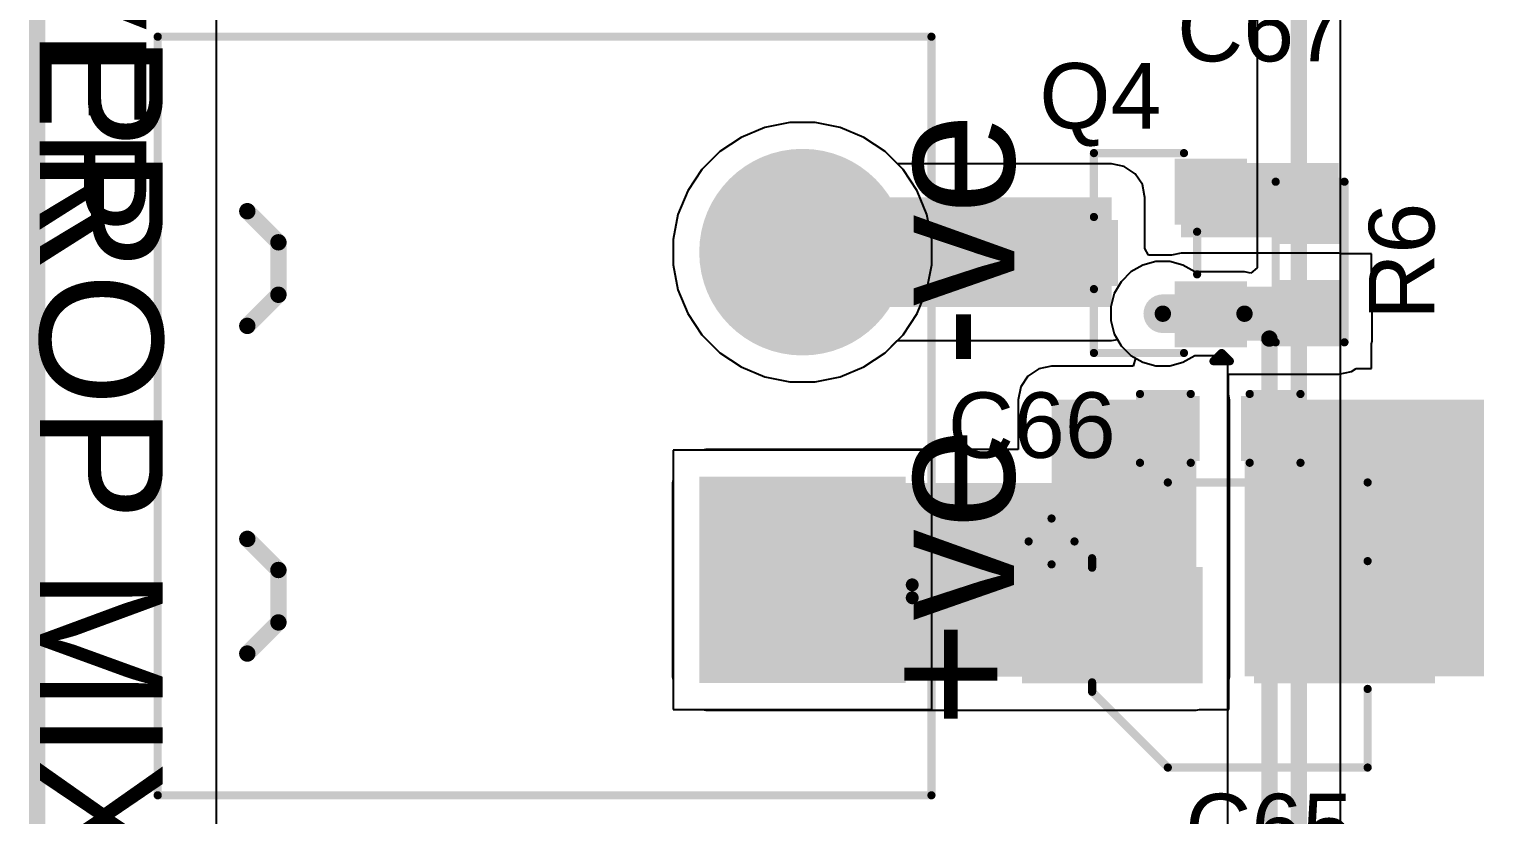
# Model space of a CAD drawing. Header units: millimetres. Extents: x 0 to 214, y 0 to 214.
# Drawn here: x -0.114 to 0.774, y 3.552 to 4.032 of the extents above; entities that cross this region are included whole.
import ezdxf

# ---------------------------------------------------------------- set-up
doc = ezdxf.new("R2010")
doc.units = ezdxf.units.MM
doc.header["$MEASUREMENT"] = 0
for name, color, linetype in [('BottomLayer', 5, 'Continuous'), ('BottomSolder', 6, 'Continuous'), ('Mechanical2', 216, 'Continuous'), ('MultiLayer', 9, 'Continuous'), ('PadHoleLayer', 156, 'Continuous'), ('TopLayer', 1, 'Continuous'), ('TopOverlay', 2, 'Continuous'), ('TopPaste', 8, 'Continuous'), ('TopSolder', 216, 'Continuous'), ('ViaHoleLayer', 16, 'Continuous')]:
    doc.layers.add(name, color=color, linetype=linetype)
doc.styles.add('Arial', font='', dxfattribs={"height": 0.2})
doc.styles.get('Arial').set_extended_font_data('Arial')

# ---------------------------------------------------------------- blocks, each defined once
blk = doc.blocks.new('RES_0603_97')
at = {"layer": 'TopLayer'}
for points in [[(-0.015, 0.0175), (-0.015, -0.0175), (-0.045, -0.0175), (-0.045, 0.0175)], [(0.045, 0.0175), (0.045, -0.0175), (0.015, -0.0175), (0.015, 0.0175)]]:
    blk.add_hatch(color=1, dxfattribs=at).paths.add_polyline_path(points)
at = {"layer": 'TopPaste'}
for points in [[(-0.015, 0.0175), (-0.015, -0.0175), (-0.045, -0.0175), (-0.045, 0.0175)], [(0.045, 0.0175), (0.045, -0.0175), (0.015, -0.0175), (0.015, 0.0175)]]:
    blk.add_hatch(color=8, dxfattribs=at).paths.add_polyline_path(points)
at = {"layer": 'TopSolder'}
for points in [[(-0.011, 0.0215), (-0.011, -0.0215), (-0.049, -0.0215), (-0.049, 0.0215)], [(0.049, 0.0215), (0.049, -0.0215), (0.011, -0.0215), (0.011, 0.0215)]]:
    blk.add_hatch(color=216, dxfattribs=at).paths.add_polyline_path(points)
at = {"layer": 'TopOverlay', "const_width": 0.005}
for points in [[(-0.049, 0.021), (-0.049, -0.021)], [(-0.049, 0.021), (0.049, 0.021)], [(0.049, 0.021), (0.049, -0.021)], [(-0.049, -0.021), (0.049, -0.021)]]:
    blk.add_lwpolyline(points, dxfattribs=at)
at = {"layer": 'TopOverlay', "const_width": 0.0025}
for points in [[(-0.05025, 0.021, 1), (-0.04775, 0.021, 1)], [(-0.05025, 0.021, 1), (-0.04775, 0.021, 1)], [(0.04775, 0.021, 1), (0.05025, 0.021, 1)], [(0.04775, 0.021, 1), (0.05025, 0.021, 1)], [(-0.05025, -0.021, 1), (-0.04775, -0.021, 1)], [(-0.05025, -0.021, 1), (-0.04775, -0.021, 1)], [(0.04775, -0.021, 1), (0.05025, -0.021, 1)], [(0.04775, -0.021, 1), (0.05025, -0.021, 1)]]:
    blk.add_lwpolyline(points, format="xyb", close=True, dxfattribs=at)
blk = doc.blocks.new('C__0603_104')
at = {"layer": 'TopLayer'}
for points in [[(-0.015, 0.0175), (-0.015, -0.0175), (-0.045, -0.0175), (-0.045, 0.0175)], [(0.045, 0.0175), (0.045, -0.0175), (0.015, -0.0175), (0.015, 0.0175)]]:
    blk.add_hatch(color=1, dxfattribs=at).paths.add_polyline_path(points)
at = {"layer": 'TopPaste'}
for points in [[(-0.015, 0.0175), (-0.015, -0.0175), (-0.045, -0.0175), (-0.045, 0.0175)], [(0.045, 0.0175), (0.045, -0.0175), (0.015, -0.0175), (0.015, 0.0175)]]:
    blk.add_hatch(color=8, dxfattribs=at).paths.add_polyline_path(points)
at = {"layer": 'TopSolder'}
for points in [[(-0.01264, 0.01986), (-0.01264, -0.01986), (-0.04736, -0.01986), (-0.04736, 0.01986)], [(0.04736, 0.01986), (0.04736, -0.01986), (0.01264, -0.01986), (0.01264, 0.01986)]]:
    blk.add_hatch(color=216, dxfattribs=at).paths.add_polyline_path(points)
at = {"layer": 'TopOverlay', "const_width": 0.005}
for points in [[(-0.049, 0.021), (-0.018, 0.021)], [(-0.049, -0.021), (-0.049, 0.021)], [(0.018, 0.021), (0.049, 0.021)], [(0.049, -0.021), (0.049, 0.021)], [(-0.049, -0.021), (-0.018, -0.021)], [(0.018, -0.021), (0.049, -0.021)]]:
    blk.add_lwpolyline(points, dxfattribs=at)
at = {"layer": 'TopOverlay', "const_width": 0.0025}
for points in [[(-0.05025, 0.021, 1), (-0.04775, 0.021, 1)], [(-0.05025, 0.021, 1), (-0.04775, 0.021, 1)], [(-0.01925, 0.021, 1), (-0.01675, 0.021, 1)], [(0.01675, 0.021, 1), (0.01925, 0.021, 1)], [(0.04775, 0.021, 1), (0.05025, 0.021, 1)], [(0.04775, 0.021, 1), (0.05025, 0.021, 1)], [(-0.05025, -0.021, 1), (-0.04775, -0.021, 1)], [(-0.05025, -0.021, 1), (-0.04775, -0.021, 1)], [(-0.01925, -0.021, 1), (-0.01675, -0.021, 1)], [(0.01675, -0.021, 1), (0.01925, -0.021, 1)], [(0.04775, -0.021, 1), (0.05025, -0.021, 1)], [(0.04775, -0.021, 1), (0.05025, -0.021, 1)]]:
    blk.add_lwpolyline(points, format="xyb", close=True, dxfattribs=at)
blk = doc.blocks.new('____23_294')
at = {"layer": 'TopLayer'}
for points in [[(-0.01614, 0.05748), (0.01614, 0.05748), (0.01614, 0.02126), (-0.01614, 0.02126)], [(-0.05354, -0.02126), (-0.02126, -0.02126), (-0.02126, -0.05748), (-0.05354, -0.05748)], [(0.02126, -0.02126), (0.05354, -0.02126), (0.05354, -0.05748), (0.02126, -0.05748)]]:
    blk.add_hatch(color=1, dxfattribs=at).paths.add_polyline_path(points)
at = {"layer": 'TopPaste'}
for points in [[(-0.01614, 0.05748), (0.01614, 0.05748), (0.01614, 0.02126), (-0.01614, 0.02126)], [(-0.05354, -0.02126), (-0.02126, -0.02126), (-0.02126, -0.05748), (-0.05354, -0.05748)], [(0.02126, -0.02126), (0.05354, -0.02126), (0.05354, -0.05748), (0.02126, -0.05748)]]:
    blk.add_hatch(color=8, dxfattribs=at).paths.add_polyline_path(points)
at = {"layer": 'TopSolder'}
for points in [[(-0.02014, 0.06148), (0.02014, 0.06148), (0.02014, 0.01726), (-0.02014, 0.01726)], [(-0.05754, -0.01726), (-0.01726, -0.01726), (-0.01726, -0.06148), (-0.05754, -0.06148)], [(0.01726, -0.01726), (0.05754, -0.01726), (0.05754, -0.06148), (0.01726, -0.06148)]]:
    blk.add_hatch(color=216, dxfattribs=at).paths.add_polyline_path(points)
at = {"layer": 'TopOverlay', "const_width": 0.005}
for points in [[(-0.061, 0.032), (-0.061, -0.023)], [(-0.061, 0.032), (-0.022, 0.032)], [(0.022, 0.032), (0.061, 0.032)], [(0.061, 0.032), (0.061, -0.023)], [(-0.013, -0.031), (0.013, -0.031)], [(-0.066, -0.041), (-0.061, -0.046)], [(-0.066, -0.041), (-0.066, -0.051)], [(-0.061, -0.046), (-0.066, -0.051)]]:
    blk.add_lwpolyline(points, dxfattribs=at)
at = {"layer": 'TopOverlay', "const_width": 0.0025}
for points in [[(-0.06225, 0.032, 1), (-0.05975, 0.032, 1)], [(-0.06225, 0.032, 1), (-0.05975, 0.032, 1)], [(-0.02325, 0.032, 1), (-0.02075, 0.032, 1)], [(0.02075, 0.032, 1), (0.02325, 0.032, 1)], [(0.05975, 0.032, 1), (0.06225, 0.032, 1)], [(0.05975, 0.032, 1), (0.06225, 0.032, 1)], [(-0.06225, -0.023, 1), (-0.05975, -0.023, 1)], [(0.05975, -0.023, 1), (0.06225, -0.023, 1)], [(-0.01425, -0.031, 1), (-0.01175, -0.031, 1)], [(0.01175, -0.031, 1), (0.01425, -0.031, 1)], [(-0.06725, -0.041, 1), (-0.06475, -0.041, 1)], [(-0.06725, -0.041, 1), (-0.06475, -0.041, 1)], [(-0.06225, -0.046, 1), (-0.05975, -0.046, 1)], [(-0.06225, -0.046, 1), (-0.05975, -0.046, 1)], [(-0.06725, -0.051, 1), (-0.06475, -0.051, 1)], [(-0.06725, -0.051, 1), (-0.06475, -0.051, 1)]]:
    blk.add_lwpolyline(points, format="xyb", close=True, dxfattribs=at)
blk = doc.blocks.new('TBP01R1_508_02BE_311')
at = {"layer": 'BottomLayer'}
blk.add_hatch(color=5, dxfattribs=at).paths.add_polyline_path([(-0.15906, 0.05906), (-0.04094, 0.05906), (-0.04094, -0.05906), (-0.15906, -0.05906)])
h = blk.add_hatch(color=5, dxfattribs=at)
edge = h.paths.add_edge_path()
edge.add_arc((0.1, 0), 0.05906, 0, 360)
at = {"layer": 'BottomSolder'}
blk.add_hatch(color=6, dxfattribs=at).paths.add_polyline_path([(-0.16306, 0.06306), (-0.03694, 0.06306), (-0.03694, -0.06306), (-0.16306, -0.06306)])
h = blk.add_hatch(color=6, dxfattribs=at)
edge = h.paths.add_edge_path()
edge.add_arc((0.1, 0), 0.06306, 0, 360)
at = {"layer": 'MultiLayer'}
blk.add_hatch(color=9, dxfattribs=at).paths.add_polyline_path([(-0.15906, 0.05906), (-0.04094, 0.05906), (-0.04094, -0.05906), (-0.15906, -0.05906)])
h = blk.add_hatch(color=9, dxfattribs=at)
edge = h.paths.add_edge_path()
edge.add_arc((0.1, 0), 0.05906, 0, 360)
at = {"layer": 'PadHoleLayer'}
h = blk.add_hatch(color=156, dxfattribs=at)
edge = h.paths.add_edge_path()
edge.add_arc((-0.1, 0), 0.03346, 0, 360)
h = blk.add_hatch(color=156, dxfattribs=at)
edge = h.paths.add_edge_path()
edge.add_arc((0.1, 0), 0.03346, 0, 360)
at = {"layer": 'TopLayer'}
blk.add_hatch(color=1, dxfattribs=at).paths.add_polyline_path([(-0.15906, 0.05906), (-0.04094, 0.05906), (-0.04094, -0.05906), (-0.15906, -0.05906)])
h = blk.add_hatch(color=1, dxfattribs=at)
edge = h.paths.add_edge_path()
edge.add_arc((0.1, 0), 0.05906, 0, 360)
at = {"layer": 'TopSolder'}
blk.add_hatch(color=216, dxfattribs=at).paths.add_polyline_path([(-0.16306, 0.06306), (-0.03694, 0.06306), (-0.03694, -0.06306), (-0.16306, -0.06306)])
h = blk.add_hatch(color=216, dxfattribs=at)
edge = h.paths.add_edge_path()
edge.add_arc((0.1, 0), 0.06306, 0, 360)
at = {"layer": 'TopOverlay'}
for points, const_width in [([(-0.2315, 0.3937), (-0.2315, -0.07874)], 0.005), ([(-0.2315, 0.3937), (0.2315, 0.3937)], 0.005), ([(0.2315, 0.3937), (0.2315, -0.07874)], 0.005), ([(-0.145, 0.339), (-0.126, 0.32)], 0.01), ([(-0.075, 0.339), (-0.094, 0.32)], 0.01), ([(0.055, 0.339), (0.074, 0.32)], 0.01), ([(0.055, 0.339), (0.074, 0.32)], 0.01), ([(0.125, 0.339), (0.106, 0.32)], 0.01), ([(0.125, 0.339), (0.106, 0.32)], 0.01), ([(-0.126, 0.32), (-0.094, 0.32)], 0.01), ([(0.074, 0.32), (0.106, 0.32)], 0.01), ([(0.074, 0.32), (0.106, 0.32)], 0.01), ([(-0.2315, -0.07874), (0.2315, -0.07874)], 0.005)]:
    blk.add_lwpolyline(points, dxfattribs=dict(at, const_width=const_width))
for points, const_width in [([(-0.23275, 0.3937, 1), (-0.23025, 0.3937, 1)], 0.0025), ([(-0.23275, 0.3937, 1), (-0.23025, 0.3937, 1)], 0.0025), ([(0.23025, 0.3937, 1), (0.23275, 0.3937, 1)], 0.0025), ([(0.23025, 0.3937, 1), (0.23275, 0.3937, 1)], 0.0025), ([(-0.1475, 0.339, 1), (-0.1425, 0.339, 1)], 0.005), ([(-0.0775, 0.339, 1), (-0.0725, 0.339, 1)], 0.005), ([(0.0525, 0.339, 1), (0.0575, 0.339, 1)], 0.005), ([(0.0525, 0.339, 1), (0.0575, 0.339, 1)], 0.005), ([(0.1225, 0.339, 1), (0.1275, 0.339, 1)], 0.005), ([(0.1225, 0.339, 1), (0.1275, 0.339, 1)], 0.005), ([(-0.1285, 0.32, 1), (-0.1235, 0.32, 1)], 0.005), ([(-0.1285, 0.32, 1), (-0.1235, 0.32, 1)], 0.005), ([(-0.0965, 0.32, 1), (-0.0915, 0.32, 1)], 0.005), ([(-0.0965, 0.32, 1), (-0.0915, 0.32, 1)], 0.005), ([(0.0715, 0.32, 1), (0.0765, 0.32, 1)], 0.005), ([(0.0715, 0.32, 1), (0.0765, 0.32, 1)], 0.005), ([(0.0715, 0.32, 1), (0.0765, 0.32, 1)], 0.005), ([(0.0715, 0.32, 1), (0.0765, 0.32, 1)], 0.005), ([(0.1035, 0.32, 1), (0.1085, 0.32, 1)], 0.005), ([(0.1035, 0.32, 1), (0.1085, 0.32, 1)], 0.005), ([(0.1035, 0.32, 1), (0.1085, 0.32, 1)], 0.005), ([(0.1035, 0.32, 1), (0.1085, 0.32, 1)], 0.005), ([(-0.10306, -0.067, 1), (-0.11094, -0.067, 1)], 0.00787), ([(-0.11291, -0.067, 1), (-0.10897, -0.067, 1)], 0.00394), ([(-0.10503, -0.067, 1), (-0.10109, -0.067, 1)], 0.00394), ([(-0.23275, -0.07874, 1), (-0.23025, -0.07874, 1)], 0.0025), ([(-0.23275, -0.07874, 1), (-0.23025, -0.07874, 1)], 0.0025), ([(0.23025, -0.07874, 1), (0.23275, -0.07874, 1)], 0.0025), ([(0.23025, -0.07874, 1), (0.23275, -0.07874, 1)], 0.0025)]:
    blk.add_lwpolyline(points, format="xyb", close=True, dxfattribs=dict(at, const_width=const_width))
blk = doc.blocks.new('RVT1E100M0405__326')
at = {"layer": 'TopLayer'}
for points in [[(-0.12205, 0.0315), (-0.01969, 0.0315), (-0.01969, -0.0315), (-0.12205, -0.0315)], [(0.01969, 0.0315), (0.12205, 0.0315), (0.12205, -0.0315), (0.01969, -0.0315)]]:
    blk.add_hatch(color=1, dxfattribs=at).paths.add_polyline_path(points)
at = {"layer": 'TopPaste'}
for points in [[(-0.12205, 0.0315), (-0.01969, 0.0315), (-0.01969, -0.0315), (-0.12205, -0.0315)], [(0.01969, 0.0315), (0.12205, 0.0315), (0.12205, -0.0315), (0.01969, -0.0315)]]:
    blk.add_hatch(color=8, dxfattribs=at).paths.add_polyline_path(points)
at = {"layer": 'TopSolder'}
for points in [[(-0.12605, 0.0355), (-0.01569, 0.0355), (-0.01569, -0.0355), (-0.12605, -0.0355)], [(0.01569, 0.0355), (0.12605, 0.0355), (0.12605, -0.0355), (0.01569, -0.0355)]]:
    blk.add_hatch(color=216, dxfattribs=at).paths.add_polyline_path(points)
at = {"layer": 'TopOverlay', "const_width": 0.005}
for points in [[(-0.08325, 0.04075), (-0.037, 0.087)], [(-0.037, 0.087), (0.085, 0.087)], [(0.085, 0.039), (0.085, 0.087)], [(-0.108, 0.037), (-0.108, 0.065)], [(-0.122, 0.051), (-0.094, 0.051)], [(-0.08325, 0.035), (-0.08325, 0.04075)], [(-0.08325, -0.04075), (-0.08325, -0.035)], [(-0.08325, -0.04075), (-0.037, -0.087)], [(0.085, -0.087), (0.085, -0.039)], [(-0.037, -0.087), (0.085, -0.087)]]:
    blk.add_lwpolyline(points, dxfattribs=at)
at = {"layer": 'TopOverlay', "const_width": 0.0025}
for points in [[(-0.03825, 0.087, 1), (-0.03575, 0.087, 1)], [(-0.03825, 0.087, 1), (-0.03575, 0.087, 1)], [(0.08375, 0.087, 1), (0.08625, 0.087, 1)], [(0.08375, 0.087, 1), (0.08625, 0.087, 1)], [(-0.10925, 0.065, 1), (-0.10675, 0.065, 1)], [(-0.12325, 0.051, 1), (-0.12075, 0.051, 1)], [(-0.09525, 0.051, 1), (-0.09275, 0.051, 1)], [(-0.10925, 0.037, 1), (-0.10675, 0.037, 1)], [(-0.0845, 0.04075, 1), (-0.082, 0.04075, 1)], [(-0.0845, 0.04075, 1), (-0.082, 0.04075, 1)], [(-0.0845, 0.035, 1), (-0.082, 0.035, 1)], [(0.08375, 0.039, 1), (0.08625, 0.039, 1)], [(-0.0845, -0.035, 1), (-0.082, -0.035, 1)], [(-0.0845, -0.04075, 1), (-0.082, -0.04075, 1)], [(-0.0845, -0.04075, 1), (-0.082, -0.04075, 1)], [(0.08375, -0.039, 1), (0.08625, -0.039, 1)], [(-0.03825, -0.087, 1), (-0.03575, -0.087, 1)], [(-0.03825, -0.087, 1), (-0.03575, -0.087, 1)], [(0.08375, -0.087, 1), (0.08625, -0.087, 1)], [(0.08375, -0.087, 1), (0.08625, -0.087, 1)]]:
    blk.add_lwpolyline(points, format="xyb", close=True, dxfattribs=at)

msp = doc.modelspace()

# ---------------------------------------------------------------- hatches: boundary and pattern name
at = {"layer": 'BottomLayer'}
h = msp.add_hatch(color=5, dxfattribs=at)
edge = h.paths.add_edge_path()
edge.add_arc((0.57794, 3.858), 0.01181, 0, 360)
h = msp.add_hatch(color=5, dxfattribs=at)
edge = h.paths.add_edge_path()
edge.add_arc((0.71787, 3.789), 0.01181, 0, 360)
h = msp.add_hatch(color=5, dxfattribs=at)
edge = h.paths.add_edge_path()
edge.add_arc((0.75, 3.789), 0.01181, 0, 360)
h = msp.add_hatch(color=5, dxfattribs=at)
edge = h.paths.add_edge_path()
edge.add_arc((0.71787, 3.75807), 0.01181, 0, 360)
h = msp.add_hatch(color=5, dxfattribs=at)
edge = h.paths.add_edge_path()
edge.add_arc((0.75, 3.75807), 0.01181, 0, 360)
at = {"layer": 'TopLayer'}
for points in [[(0.58913, 3.90455), (0.68537, 3.90455), (0.68537, 3.94989), (0.58913, 3.94989)], [(0.35892, 3.862), (0.54661, 3.862), (0.54661, 3.929), (0.35892, 3.929)], [(0.58913, 3.84149), (0.68537, 3.84149), (0.68537, 3.87455), (0.58913, 3.87455)], [(0.57794, 3.84619), (0.607, 3.84619), (0.607, 3.86981), (0.57794, 3.86981)], [(0.51, 3.69557), (0.59832, 3.69557), (0.59832, 3.8055), (0.51, 3.8055)], [(0.628, 3.63658), (0.774, 3.63658), (0.774, 3.8055), (0.628, 3.8055)], [(0.29886, 3.63651), (0.59831, 3.63651), (0.59831, 3.75462), (0.29886, 3.75462)]]:
    msp.add_hatch(color=1, dxfattribs=at).paths.add_polyline_path(points)
h = msp.add_hatch(color=1, dxfattribs=at)
edge = h.paths.add_edge_path()
edge.add_arc((0.57794, 3.858), 0.01181, 0, 360)
h = msp.add_hatch(color=1, dxfattribs=at)
edge = h.paths.add_edge_path()
edge.add_arc((0.71787, 3.789), 0.01181, 0, 360)
h = msp.add_hatch(color=1, dxfattribs=at)
edge = h.paths.add_edge_path()
edge.add_arc((0.75, 3.789), 0.01181, 0, 360)
h = msp.add_hatch(color=1, dxfattribs=at)
edge = h.paths.add_edge_path()
edge.add_arc((0.71787, 3.75807), 0.01181, 0, 360)
h = msp.add_hatch(color=1, dxfattribs=at)
edge = h.paths.add_edge_path()
edge.add_arc((0.75, 3.75807), 0.01181, 0, 360)
at = {"layer": 'ViaHoleLayer'}
h = msp.add_hatch(color=16, dxfattribs=at)
edge = h.paths.add_edge_path()
edge.add_arc((0.57794, 3.858), 0.00591, 0, 360)
h = msp.add_hatch(color=16, dxfattribs=at)
edge = h.paths.add_edge_path()
edge.add_arc((0.71787, 3.789), 0.00591, 0, 360)
h = msp.add_hatch(color=16, dxfattribs=at)
edge = h.paths.add_edge_path()
edge.add_arc((0.75, 3.789), 0.00591, 0, 360)
h = msp.add_hatch(color=16, dxfattribs=at)
edge = h.paths.add_edge_path()
edge.add_arc((0.71787, 3.75807), 0.00591, 0, 360)
h = msp.add_hatch(color=16, dxfattribs=at)
edge = h.paths.add_edge_path()
edge.add_arc((0.75, 3.75807), 0.00591, 0, 360)

# ---------------------------------------------------------------- linework, layer by layer
at = {"layer": 'BottomLayer'}
for p, q in [((0.0001, 0.15149), (0.0001, 4.50529)), ((0.68649, 2.97276), (0.68649, 4.33187)), ((0.63551, 4.32051), (0.63551, 3.8859)), ((0.33486, 3.97159), (0.32047, 3.96563)), ((0.35013, 3.97462), (0.33486, 3.97159)), ((0.3657, 3.97462), (0.35013, 3.97462)), ((0.38098, 3.97159), (0.3657, 3.97462)), ((0.39536, 3.96563), (0.38098, 3.97159)), ((0.32047, 3.96563), (0.30752, 3.95697)), ((0.40831, 3.95697), (0.39536, 3.96563)), ((0.30752, 3.95697), (0.29651, 3.94596)), ((0.41932, 3.94596), (0.40831, 3.95697)), ((0.29651, 3.94596), (0.28786, 3.93302)), ((0.42798, 3.93302), (0.41932, 3.94596)), ((0.28786, 3.93302), (0.2819, 3.91863)), ((0.43394, 3.91863), (0.42798, 3.93302)), ((0.2819, 3.91863), (0.27886, 3.90336)), ((0.43697, 3.90336), (0.43394, 3.91863)), ((0.27886, 3.90336), (0.27886, 3.88778)), ((0.43697, 3.88778), (0.43697, 3.90336)), ((0.27886, 3.88778), (0.2819, 3.87251)), ((0.43394, 3.87251), (0.43697, 3.88778)), ((0.55841, 3.88346), (0.55249, 3.87753)), ((0.56566, 3.88764), (0.55841, 3.88346)), ((0.57375, 3.88981), (0.56566, 3.88764)), ((0.58213, 3.88981), (0.57375, 3.88981)), ((0.59022, 3.88764), (0.58213, 3.88981)), ((0.59741, 3.88349), (0.59022, 3.88764)), ((0.62781, 3.88349), (0.59741, 3.88349)), ((0.63165, 3.88273), (0.62781, 3.88349)), ((0.63551, 3.8859), (0.63165, 3.88273)), ((0.55249, 3.87753), (0.5483, 3.87028)), ((0.2819, 3.87251), (0.28786, 3.85812)), ((0.42798, 3.85812), (0.43394, 3.87251)), ((0.5483, 3.87028), (0.54613, 3.86219)), ((0.28786, 3.85812), (0.29651, 3.84517)), ((0.41932, 3.84517), (0.42798, 3.85812)), ((0.54613, 3.86219), (0.54613, 3.85381)), ((0.54613, 3.85381), (0.5483, 3.84572)), ((0.29651, 3.84517), (0.30752, 3.83416)), ((0.40831, 3.83416), (0.41932, 3.84517)), ((0.5483, 3.84572), (0.55249, 3.83847)), ((0.55249, 3.83847), (0.55841, 3.83254)), ((0.30752, 3.83416), (0.32047, 3.82551)), ((0.39536, 3.82551), (0.40831, 3.83416)), ((0.55841, 3.83254), (0.56566, 3.82836)), ((0.59022, 3.82836), (0.59741, 3.83251)), ((0.59741, 3.83251), (0.61725, 3.83251)), ((0.61725, 3.83251), (0.61751, 3.83225)), ((0.61751, 3.83225), (0.61751, 3.39625)), ((0.32047, 3.82551), (0.33486, 3.81955)), ((0.38098, 3.81955), (0.39536, 3.82551)), ((0.56566, 3.82836), (0.57375, 3.82619)), ((0.57375, 3.82619), (0.58213, 3.82619)), ((0.58213, 3.82619), (0.59022, 3.82836)), ((0.33486, 3.81955), (0.35013, 3.81651)), ((0.35013, 3.81651), (0.3657, 3.81651)), ((0.3657, 3.81651), (0.38098, 3.81955)), ((0.43697, 3.77462), (0.27886, 3.77462)), ((0.27886, 3.77462), (0.27886, 3.61651)), ((0.43697, 3.61651), (0.43697, 3.77462)), ((0.27886, 3.61651), (0.43697, 3.61651))]:
    msp.add_line(p, q, dxfattribs=at)
at = {"layer": 'BottomLayer', "const_width": 0.01}
for points in [[(0.661, 2.9622), (0.661, 4.33187)], [(0.57794, 3.858), (0.62781, 3.858)], [(0.62781, 3.858), (0.643, 3.84281)], [(0.643, 2.95475), (0.643, 3.84281)]]:
    msp.add_lwpolyline(points, dxfattribs=at)
at = {"layer": 'BottomLayer', "const_width": 0.005}
for points in [[(0.57544, 3.858, 1), (0.58044, 3.858, 1)], [(0.62531, 3.858, 1), (0.63031, 3.858, 1)], [(0.62531, 3.858, 1), (0.63031, 3.858, 1)], [(0.6405, 3.84281, 1), (0.6455, 3.84281, 1)], [(0.6405, 3.84281, 1), (0.6455, 3.84281, 1)]]:
    msp.add_lwpolyline(points, format="xyb", close=True, dxfattribs=at)
at = {"layer": 'Mechanical2', "const_width": 0.01}
msp.add_lwpolyline([(-0.10933, -0.10943), (-0.10933, 4.77246)], dxfattribs=at)
at = {"layer": 'TopLayer'}
for p, q in [((0.0001, 0.15149), (0.0001, 4.50529)), ((0.33486, 3.97159), (0.32047, 3.96563)), ((0.35013, 3.97462), (0.33486, 3.97159)), ((0.3657, 3.97462), (0.35013, 3.97462)), ((0.38098, 3.97159), (0.3657, 3.97462)), ((0.39536, 3.96563), (0.38098, 3.97159)), ((0.32047, 3.96563), (0.30752, 3.95697)), ((0.40831, 3.95697), (0.39536, 3.96563)), ((0.30752, 3.95697), (0.29651, 3.94596)), ((0.4159, 3.94939), (0.40831, 3.95697)), ((0.29651, 3.94596), (0.28786, 3.93302)), ((0.54661, 3.94939), (0.4159, 3.94939)), ((0.55441, 3.94784), (0.54661, 3.94939)), ((0.56103, 3.94342), (0.55441, 3.94784)), ((0.56545, 3.9368), (0.56103, 3.94342)), ((0.56657, 3.93118), (0.56545, 3.9368)), ((0.28786, 3.93302), (0.2819, 3.91863)), ((0.56661, 3.93118), (0.56657, 3.93118)), ((0.56661, 3.93097), (0.56661, 3.93118)), ((0.567, 3.929), (0.56661, 3.93097)), ((0.567, 3.89789), (0.567, 3.929)), ((0.2819, 3.91863), (0.27886, 3.90336)), ((0.27886, 3.90336), (0.27886, 3.88778)), ((0.56913, 3.89377), (0.567, 3.89789)), ((0.58324, 3.89377), (0.56913, 3.89377)), ((0.58913, 3.89494), (0.58324, 3.89377)), ((0.68537, 3.89494), (0.58913, 3.89494)), ((0.68734, 3.89455), (0.68537, 3.89494)), ((0.70537, 3.89455), (0.68734, 3.89455)), ((0.70537, 3.87652), (0.70537, 3.89455)), ((0.27886, 3.88778), (0.2819, 3.87251)), ((0.70576, 3.87455), (0.70537, 3.87652)), ((0.70576, 3.84149), (0.70576, 3.87455)), ((0.2819, 3.87251), (0.28786, 3.85812)), ((0.28786, 3.85812), (0.29651, 3.84517)), ((0.29651, 3.84517), (0.30752, 3.83416)), ((0.40831, 3.83416), (0.41576, 3.84161)), ((0.41576, 3.84161), (0.54661, 3.84161)), ((0.54661, 3.84161), (0.55025, 3.84233)), ((0.55025, 3.84233), (0.55249, 3.83847)), ((0.55249, 3.83847), (0.55841, 3.83254)), ((0.70537, 3.83952), (0.70576, 3.84149)), ((0.70537, 3.82455), (0.70537, 3.83952)), ((0.30752, 3.83416), (0.32047, 3.82551)), ((0.39536, 3.82551), (0.40831, 3.83416)), ((0.55841, 3.83254), (0.56127, 3.83089)), ((0.56127, 3.83089), (0.55993, 3.82589)), ((0.32047, 3.82551), (0.33486, 3.81955)), ((0.38098, 3.81955), (0.39536, 3.82551)), ((0.49558, 3.81992), (0.49116, 3.8133)), ((0.5022, 3.82434), (0.49558, 3.81992)), ((0.51, 3.82589), (0.5022, 3.82434)), ((0.55993, 3.82589), (0.51, 3.82589)), ((0.618, 3.80905), (0.618, 3.8211)), ((0.618, 3.8211), (0.68537, 3.8211)), ((0.68537, 3.8211), (0.69317, 3.82265)), ((0.69317, 3.82265), (0.69602, 3.82455)), ((0.69602, 3.82455), (0.70537, 3.82455)), ((0.33486, 3.81955), (0.35013, 3.81651)), ((0.35013, 3.81651), (0.3657, 3.81651)), ((0.3657, 3.81651), (0.38098, 3.81955)), ((0.49116, 3.8133), (0.48961, 3.8055)), ((0.48961, 3.8055), (0.48961, 3.77502)), ((0.61871, 3.8055), (0.618, 3.80905)), ((0.61871, 3.75462), (0.61871, 3.8055)), ((0.29689, 3.77462), (0.27886, 3.77462)), ((0.27886, 3.77462), (0.27886, 3.75659)), ((0.29886, 3.77502), (0.29689, 3.77462)), ((0.48961, 3.77502), (0.29886, 3.77502)), ((0.27886, 3.75659), (0.27847, 3.75462)), ((0.27847, 3.75462), (0.27847, 3.63651)), ((0.61871, 3.63651), (0.61871, 3.75462)), ((0.27847, 3.63651), (0.27886, 3.63454)), ((0.27886, 3.63454), (0.27886, 3.61651)), ((0.61831, 3.63454), (0.61871, 3.63651)), ((0.61831, 3.6165), (0.61831, 3.63454)), ((0.27886, 3.61651), (0.29689, 3.61651)), ((0.29689, 3.61651), (0.29886, 3.61612)), ((0.29886, 3.61612), (0.59832, 3.61612)), ((0.59832, 3.61612), (0.60024, 3.6165)), ((0.60024, 3.6165), (0.61831, 3.6165))]:
    msp.add_line(p, q, dxfattribs=at)

# ---------------------------------------------------------------- block references
at = {"rotation": 90}
for name, p in [('TBP01R1_508_02BE_311', (0.35792, 3.79557)), ('____23_294', (0.56787, 3.89503)), ('RES_0603_97', (0.66787, 3.88955))]:
    msp.add_blockref(name, p, dxfattribs=at)
for name, p in [('C__0603_104', (0.613, 3.788)), ('RVT1E100M0405__326', (0.618, 3.668))]:
    msp.add_blockref(name, p)

# ---------------------------------------------------------------- texts
at = {"layer": 'TopOverlay', "style": 'Arial'}
for s, height, rotation, p in [('RESIN SAVER', 0.065, 270, (-0.1078, 4.51556)), ('PROP MIXING', 0.075, 270, (-0.10768, 4.02856)), ('-ve', 0.08, 90, (0.48718, 3.8254)), ('R6', 0.04, 90, (0.74375, 3.85429)), ('+ve', 0.08, 90, (0.48717, 3.6054))]:
    msp.add_text(s, height=height, rotation=rotation, dxfattribs=at).set_placement(p)
for s, p in [('C67', (0.58668, 4.01201)), ('Q4', (0.50255, 3.97101)), ('C66', (0.44668, 3.77001)), ('C65', (0.59168, 3.52501))]:
    msp.add_text(s, height=0.04, dxfattribs=at).set_placement(p)

doc.saveas('drawing.dxf')
